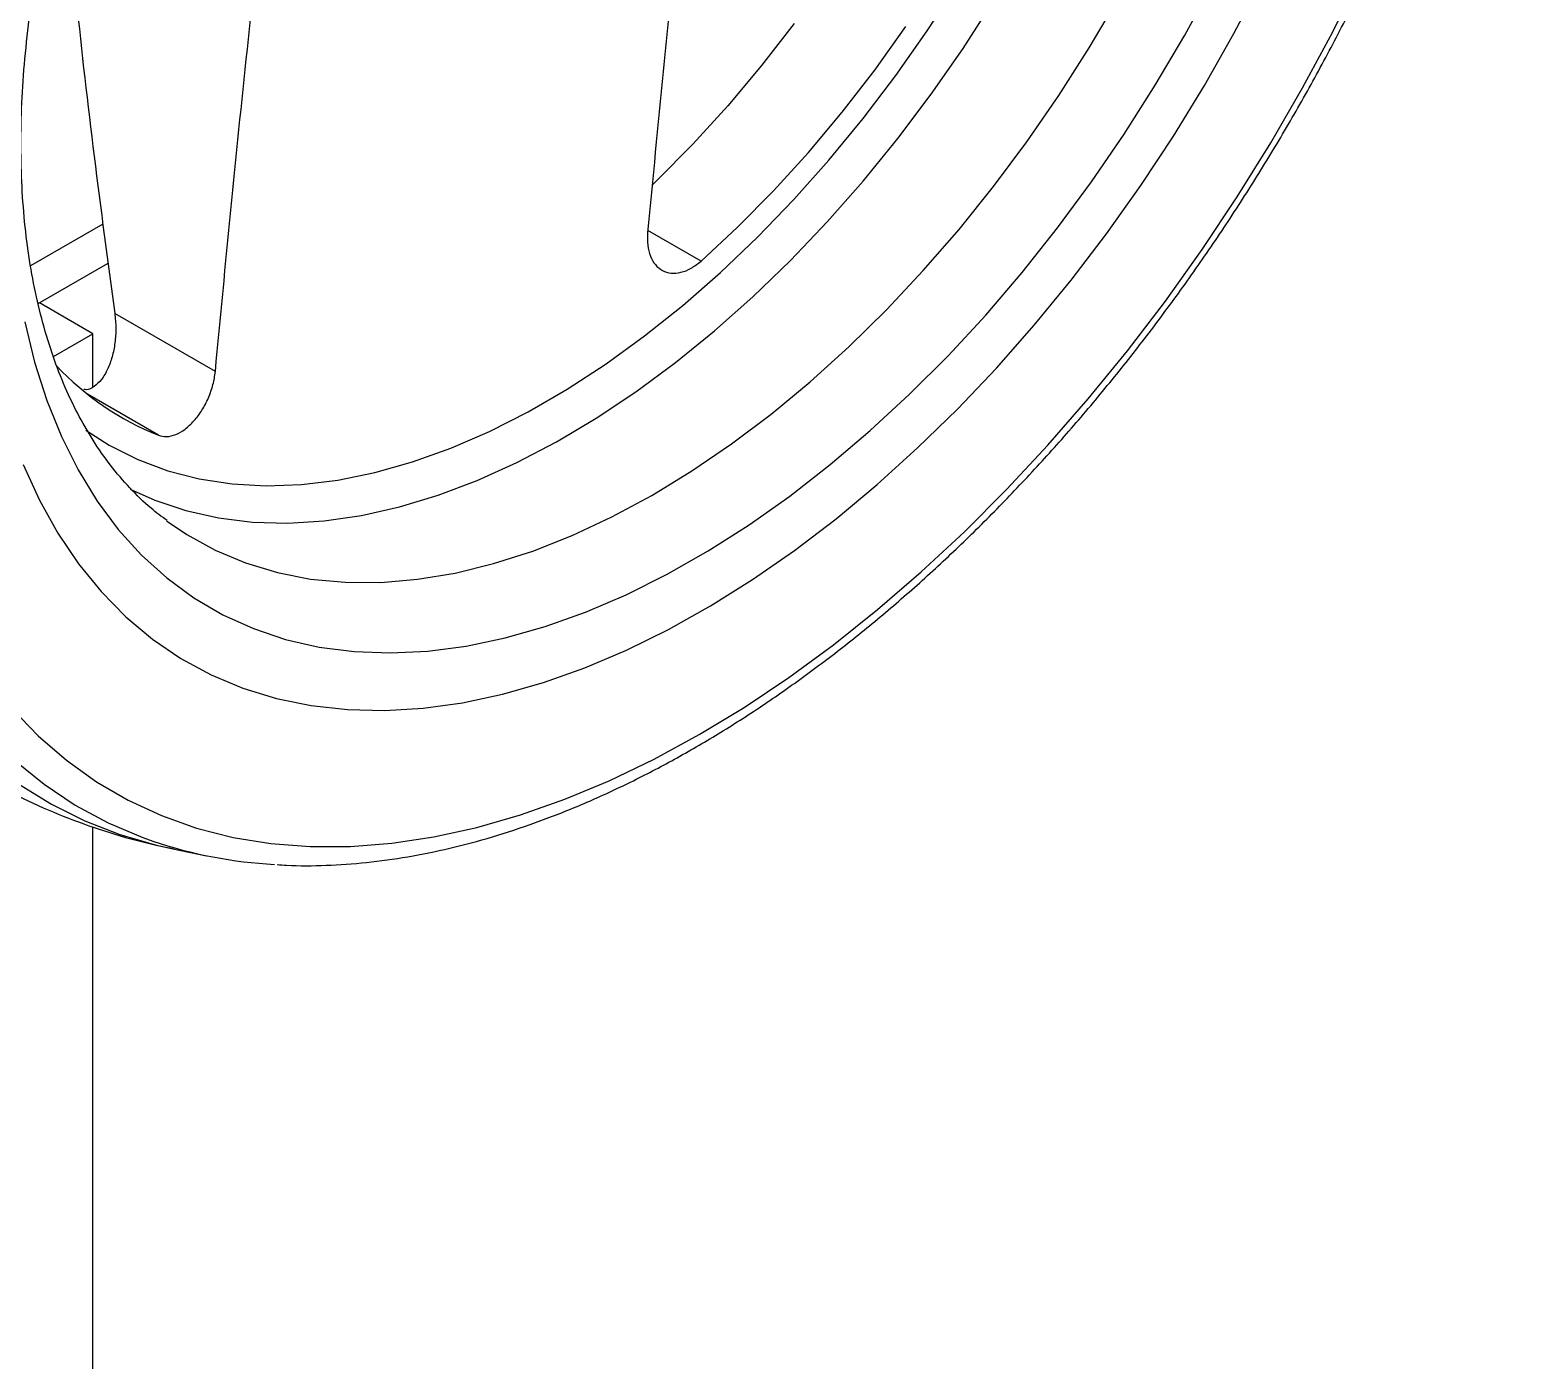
# Model space of a CAD drawing. Header units: metres. Extents: x 0 to 21025, y 0 to 14850.
# Drawn here: x 12759.1 to 12910.9, y 4236.8 to 4372.4 of the extents above; entities that cross this region are included whole.
import ezdxf

# ---------------------------------------------------------------- set-up
doc = ezdxf.new("R2010")
doc.units = ezdxf.units.M
doc.header["$LTSCALE"] = 25
doc.layers.add('SL4', color=4, linetype='Continuous')

msp = doc.modelspace()

# ---------------------------------------------------------------- linework, layer by layer
at = {"layer": 'SL4'}
for p, q in [((12759.167, 4348.342), (12766.533, 4352.594)), ((12827.461, 4348.796), (12822.042, 4351.924)), ((12759.938, 4344.469), (12767.06, 4348.581)), ((12765.511, 4341.391), (12760.058, 4344.539)), ((12777.978, 4337.549), (12767.733, 4343.463)), ((12761.484, 4339.066), (12765.511, 4341.391)), ((12765.511, 4335.979), (12765.511, 4341.391)), ((12772.187, 4331.055), (12764.96, 4335.227)), ((12773.018, 4322.342), (12773.191, 4322.215)), ((12765.511, 3244.246), (12765.511, 4291.15)), ((12773.654, 4288.915), (12777.09, 4288.215))]:
    msp.add_line(p, q, dxfattribs=at)
at = {"layer": 'SL4', "flags": 128}
for points in [[(12757.274, 4303.18), (12759.942, 4300.416), (12762.807, 4297.938), (12765.862, 4295.756), (12769.097, 4293.874), (12772.503, 4292.299), (12776.071, 4291.036), (12779.789, 4290.086), (12783.646, 4289.455), (12787.632, 4289.143), (12791.735, 4289.151), (12795.942, 4289.48), (12800.242, 4290.128), (12804.621, 4291.094), (12809.067, 4292.374), (12813.567, 4293.965), (12818.107, 4295.862), (12822.675, 4298.06), (12827.257, 4300.553), (12831.839, 4303.332), (12836.408, 4306.39), (12840.95, 4309.717), (12845.453, 4313.305), (12849.903, 4317.142), (12854.287, 4321.218), (12858.592, 4325.52), (12862.806, 4330.035), (12866.916, 4334.751), (12870.91, 4339.653), (12874.776, 4344.728), (12878.504, 4349.96), (12882.081, 4355.334), (12885.498, 4360.834), (12888.745, 4366.445), (12891.812, 4372.149), (12894.69, 4377.93)], [(12758.411, 4328.072), (12760.058, 4324.451), (12761.933, 4321.078), (12764.028, 4317.967), (12766.337, 4315.126), (12768.851, 4312.566), (12771.563, 4310.295), (12774.463, 4308.321), (12777.542, 4306.65), (12780.789, 4305.289), (12784.193, 4304.241), (12787.742, 4303.511), (12791.426, 4303.101), (12795.23, 4303.011), (12799.143, 4303.243), (12803.151, 4303.796), (12807.242, 4304.667), (12811.4, 4305.855), (12815.612, 4307.354), (12819.863, 4309.16), (12824.14, 4311.267), (12828.429, 4313.667), (12832.713, 4316.353), (12836.98, 4319.315), (12841.215, 4322.544), (12845.403, 4326.028), (12849.53, 4329.756), (12853.583, 4333.716), (12857.547, 4337.893), (12861.41, 4342.274), (12865.159, 4346.845), (12868.78, 4351.589), (12872.261, 4356.49), (12875.592, 4361.533), (12878.76, 4366.7), (12881.754, 4371.974), (12884.566, 4377.337)], [(12758.565, 4342.598), (12759.565, 4338.487), (12760.807, 4334.593), (12762.287, 4330.931), (12763.998, 4327.513), (12765.936, 4324.353), (12768.092, 4321.46), (12770.459, 4318.847), (12773.029, 4316.521), (12775.792, 4314.493), (12778.739, 4312.768), (12781.858, 4311.353), (12785.139, 4310.253), (12788.569, 4309.472), (12792.137, 4309.013), (12795.829, 4308.878), (12799.632, 4309.067), (12803.533, 4309.579), (12807.517, 4310.413), (12811.57, 4311.566), (12815.677, 4313.032), (12819.824, 4314.808), (12823.996, 4316.887), (12828.177, 4319.261), (12832.353, 4321.921), (12836.508, 4324.859), (12840.628, 4328.063), (12844.698, 4331.522), (12848.702, 4335.224), (12852.627, 4339.154), (12856.459, 4343.3), (12860.183, 4347.645), (12863.786, 4352.175), (12867.255, 4356.873), (12870.579, 4361.722), (12873.744, 4366.705), (12876.739, 4371.803), (12879.553, 4376.999)], [(12764.773, 4331.578), (12767.169, 4330.046), (12770.064, 4328.588), (12773.124, 4327.44), (12776.336, 4326.608), (12779.688, 4326.094), (12783.166, 4325.902), (12786.758, 4326.031), (12790.448, 4326.481), (12794.221, 4327.251), (12798.064, 4328.337), (12801.962, 4329.736), (12805.897, 4331.44), (12809.856, 4333.445), (12813.822, 4335.741), (12817.78, 4338.321), (12821.714, 4341.173), (12825.609, 4344.286), (12829.449, 4347.648), (12833.22, 4351.247), (12836.905, 4355.067), (12840.491, 4359.093), (12843.964, 4363.31), (12847.31, 4367.702), (12850.515, 4372.249), (12853.567, 4376.936)], [(12769.298, 4325.573), (12771.796, 4324.454), (12774.974, 4323.384), (12778.302, 4322.635), (12781.768, 4322.209), (12785.357, 4322.109), (12789.057, 4322.333), (12792.852, 4322.883), (12796.728, 4323.755), (12800.671, 4324.945), (12804.664, 4326.451), (12808.692, 4328.264), (12812.741, 4330.38), (12816.793, 4332.789), (12820.834, 4335.482), (12824.847, 4338.449), (12828.818, 4341.678), (12832.731, 4345.156), (12836.57, 4348.871), (12840.322, 4352.808), (12843.97, 4356.951), (12847.502, 4361.285), (12850.904, 4365.793), (12854.162, 4370.457), (12857.264, 4375.26)], [(12773.191, 4322.215), (12775.065, 4320.948), (12777.976, 4319.341), (12781.057, 4318.045), (12784.296, 4317.066), (12787.682, 4316.408), (12791.201, 4316.074), (12794.839, 4316.064), (12798.584, 4316.378), (12802.42, 4317.016), (12806.333, 4317.974), (12810.308, 4319.25), (12814.331, 4320.838), (12818.384, 4322.733), (12822.454, 4324.927), (12826.524, 4327.411), (12830.579, 4330.177), (12834.604, 4333.214), (12838.583, 4336.509), (12842.501, 4340.051), (12846.344, 4343.827), (12850.095, 4347.82), (12853.742, 4352.018), (12857.27, 4356.402), (12860.665, 4360.958), (12863.916, 4365.666), (12867.009, 4370.51), (12869.932, 4375.471)], [(12836.939, 4372.993), (12833.619, 4368.713), (12830.175, 4364.611), (12826.621, 4360.705), (12822.972, 4357.009), (12822.539, 4356.591)], [(12827.461, 4348.796), (12831.19, 4352.265), (12834.84, 4355.96), (12838.393, 4359.867), (12841.837, 4363.969), (12845.157, 4368.249), (12848.339, 4372.689)], [(12757.554, 4297.908), (12760.538, 4295.494), (12763.709, 4293.379), (12767.06, 4291.57), (12770.579, 4290.072), (12771.594, 4289.709)], [(12758.04, 4295.485), (12761.276, 4293.473), (12764.686, 4291.767), (12768.261, 4290.37), (12771.991, 4289.287), (12773.654, 4288.915)]]:
    msp.add_lwpolyline(points, dxfattribs=at)
at = {"layer": 'SL4'}
for centre, radius, start, end in [((12782.998, 4358.14), 29.163, 223.35559, 248.23976), ((12786.371, 4333.307), 46.034, 251.27572, 267.04134)]:
    msp.add_arc(centre, radius, start, end, dxfattribs=at)
for points, knots in [([(12874.79, 4515.302), (12874.173, 4515.665), (12872.427, 4516.692), (12869.386, 4518.079), (12865.695, 4519.479), (12861.869, 4520.579), (12857.925, 4521.396), (12853.865, 4521.921), (12849.699, 4522.154), (12845.433, 4522.09), (12841.078, 4521.729), (12836.644, 4521.069), (12832.144, 4520.108), (12827.59, 4518.85), (12822.997, 4517.296), (12818.379, 4515.452), (12813.749, 4513.325), (12809.122, 4510.92), (12804.511, 4508.247), (12799.927, 4505.316), (12795.383, 4502.134), (12790.89, 4498.713), (12786.457, 4495.063), (12782.097, 4491.193), (12777.817, 4487.115), (12773.627, 4482.839), (12769.538, 4478.376), (12765.557, 4473.739), (12761.695, 4468.937), (12757.959, 4463.985), (12754.359, 4458.892), (12750.902, 4453.673), (12747.597, 4448.34), (12744.451, 4442.906), (12741.473, 4437.383), (12738.669, 4431.786), (12736.046, 4426.126), (12733.611, 4420.419), (12731.371, 4414.677), (12729.33, 4408.914), (12727.495, 4403.142), (12725.871, 4397.377), (12724.463, 4391.63), (12723.275, 4385.915), (12722.313, 4380.246), (12721.579, 4374.635), (12721.078, 4369.097), (12720.813, 4363.643), (12720.787, 4358.288), (12721.003, 4353.046), (12721.463, 4347.93), (12722.169, 4342.956), (12723.12, 4338.14), (12724.317, 4333.495), (12725.756, 4329.039), (12727.434, 4324.788), (12729.344, 4320.754), (12731.48, 4316.954), (12733.832, 4313.399), (12736.389, 4310.098), (12739.141, 4307.062), (12742.074, 4304.29), (12745.19, 4301.809), (12747.762, 4300.007), (12749.345, 4299.13), (12749.778, 4298.891)], [0, 0, 0, 0, 0.0083248, 0.0235224, 0.0387269, 0.0539751, 0.0693009, 0.0847324, 0.1002907, 0.1159882, 0.1318286, 0.1478066, 0.16391, 0.1801213, 0.1964198, 0.2127847, 0.2291959, 0.2456364, 0.2620916, 0.2785492, 0.2950002, 0.3114399, 0.3278652, 0.3442746, 0.3606677, 0.3770449, 0.3934072, 0.4097561, 0.4260932, 0.4424205, 0.4587398, 0.4750534, 0.4913634, 0.5076719, 0.5239811, 0.5402927, 0.5566087, 0.5729314, 0.5892631, 0.6056058, 0.6219618, 0.6383331, 0.6547215, 0.6711287, 0.6875558, 0.7040035, 0.7204718, 0.7369594, 0.7534637, 0.76998, 0.7864999, 0.8030107, 0.8194978, 0.8359431, 0.8523253, 0.8686214, 0.8848084, 0.9008659, 0.9167787, 0.9325396, 0.9481507, 0.963624, 0.9789806, 0.9942493, 1, 1, 1, 1]), ([(12773.058, 4322.354), (12772.508, 4322.763), (12771.179, 4323.752), (12769.26, 4325.633), (12767.286, 4327.938), (12765.502, 4330.492), (12763.905, 4333.271), (12762.497, 4336.271), (12761.281, 4339.482), (12760.258, 4342.897), (12759.431, 4346.507), (12758.804, 4350.305), (12758.381, 4354.279), (12758.165, 4358.417), (12758.158, 4362.706), (12758.362, 4367.131), (12758.778, 4371.679), (12759.408, 4376.332), (12760.249, 4381.076), (12761.301, 4385.894), (12762.561, 4390.768), (12764.026, 4395.681), (12765.691, 4400.616), (12767.551, 4405.555), (12769.601, 4410.481), (12771.833, 4415.377), (12774.24, 4420.224), (12776.814, 4425.007), (12779.547, 4429.707), (12782.428, 4434.31), (12785.447, 4438.797), (12788.593, 4443.155), (12791.856, 4447.367), (12795.222, 4451.42), (12798.681, 4455.299), (12802.219, 4458.991), (12805.823, 4462.483), (12809.479, 4465.765), (12813.174, 4468.825), (12816.894, 4471.654), (12820.624, 4474.244), (12824.35, 4476.585), (12828.06, 4478.677), (12831.733, 4480.492), (12834.349, 4481.656), (12835.724, 4482.165), (12835.908, 4482.233)], [0, 0, 0, 0, 0.0176369, 0.0425853, 0.0672298, 0.0915198, 0.1154725, 0.1391414, 0.1625907, 0.1858809, 0.2090631, 0.2321775, 0.2552547, 0.2783169, 0.3013774, 0.3244457, 0.3475297, 0.3706338, 0.3937602, 0.4169095, 0.4400811, 0.4632736, 0.486485, 0.5097129, 0.5329548, 0.556208, 0.5794697, 0.602737, 0.626007, 0.6492768, 0.6725425, 0.6958012, 0.71905, 0.742286, 0.7655064, 0.7887083, 0.8118892, 0.8350467, 0.8581787, 0.881284, 0.904362, 0.9274136, 0.9504415, 0.9734508, 0.9964502, 1, 1, 1, 1]), ([(12843.845, 4477.947), (12842.567, 4472.997), (12839.992, 4463.014), (12836.219, 4447.925), (12832.61, 4432.608), (12829.474, 4416.96), (12827.116, 4400.861), (12825.251, 4384.534), (12823.582, 4368.132), (12822.54, 4357.167), (12822.019, 4351.685)], [0, 0, 0, 0, 0.1230869, 0.2482185, 0.3734366, 0.4989315, 0.6244438, 0.7496868, 0.8748423, 1, 1, 1, 1]), ([(12777.978, 4337.549), (12778.499, 4343.03), (12779.54, 4353.993), (12781.209, 4370.392), (12783.074, 4386.716), (12785.431, 4402.814), (12788.565, 4418.464), (12792.179, 4433.781), (12795.085, 4445.45), (12796.776, 4452.023), (12797.172, 4453.56)], [0, 0, 0, 0, 0.1367446, 0.2734852, 0.4103205, 0.5474581, 0.6846148, 0.8214771, 0.9582439, 1, 1, 1, 1]), ([(12784.291, 4287.323), (12784.604, 4287.297), (12786.227, 4287.165), (12789.256, 4287.214), (12793.372, 4287.483), (12797.579, 4288.067), (12801.857, 4288.937), (12806.196, 4290.097), (12810.583, 4291.542), (12815.006, 4293.27), (12819.453, 4295.274), (12823.913, 4297.549), (12828.373, 4300.088), (12832.822, 4302.884), (12837.248, 4305.93), (12841.64, 4309.216), (12845.988, 4312.734), (12850.281, 4316.474), (12854.507, 4320.427), (12858.657, 4324.583), (12862.721, 4328.93), (12866.687, 4333.457), (12870.547, 4338.153), (12874.29, 4343.006), (12877.907, 4348.003), (12881.39, 4353.131), (12884.729, 4358.378), (12887.917, 4363.73), (12890.944, 4369.173), (12893.804, 4374.695), (12896.488, 4380.28), (12898.991, 4385.914), (12901.306, 4391.584), (12903.426, 4397.276), (12905.346, 4402.974), (12907.063, 4408.665), (12908.565, 4414.333), (12909.878, 4420.006), (12910.568, 4423.754), (12910.917, 4425.647)], [0, 0, 0, 0, 0.0065306, 0.0337662, 0.0610933, 0.0885046, 0.1159886, 0.1435319, 0.1711208, 0.1987426, 0.2263861, 0.2540422, 0.2817039, 0.3093646, 0.3370207, 0.36467, 0.3923113, 0.4199439, 0.4475678, 0.4751832, 0.5027906, 0.5303909, 0.5579848, 0.5855733, 0.6131574, 0.6407382, 0.6683167, 0.6958939, 0.7234711, 0.751049, 0.7786286, 0.8062111, 0.8337974, 0.8613888, 0.8889862, 0.9165908, 0.9442034, 0.9718251, 1, 1, 1, 1]), ([(12762.596, 4390.777), (12762.741, 4388.358), (12763.047, 4383.257), (12764.038, 4372.819), (12765.579, 4359.466), (12767.014, 4348.802), (12767.733, 4343.463)], [0, 0, 0, 0, 0.1543957, 0.3254825, 0.6623458, 1, 1, 1, 1]), ([(12822.019, 4351.685), (12822.004, 4351.254), (12821.972, 4350.391), (12822.259, 4349.276), (12822.772, 4348.387), (12823.504, 4347.789), (12824.4, 4347.518), (12825.404, 4347.599), (12826.458, 4348.004), (12827.126, 4348.532), (12827.461, 4348.796)], [0, 0, 0, 0, 0.1248823, 0.2500592, 0.3752421, 0.500121, 0.625145, 0.7501711, 0.8751499, 1, 1, 1, 1]), ([(12767.733, 4343.463), (12767.781, 4342.965), (12767.878, 4341.968), (12767.773, 4340.454), (12767.491, 4339.023), (12767.026, 4337.744), (12766.401, 4336.689), (12765.647, 4335.985), (12765.015, 4335.65), (12764.665, 4335.71), (12764.593, 4335.723)], [0, 0, 0, 0, 0.137834, 0.2756825, 0.4135355, 0.5512592, 0.688954, 0.8266356, 0.9643147, 1, 1, 1, 1]), ([(12772.187, 4331.055), (12772.458, 4330.985), (12773.002, 4330.846), (12773.942, 4331.082), (12774.898, 4331.63), (12775.817, 4332.485), (12776.637, 4333.582), (12777.301, 4334.849), (12777.785, 4336.21), (12777.914, 4337.103), (12777.978, 4337.549)], [0, 0, 0, 0, 0.1250388, 0.2500833, 0.3751299, 0.5001793, 0.6252048, 0.7502092, 0.8753774, 1, 1, 1, 1]), ([(12754.392, 4296.201), (12755.558, 4295.549), (12758.02, 4294.173), (12761.956, 4292.415), (12766.139, 4290.867), (12770.074, 4289.687), (12772.638, 4289.155), (12773.743, 4288.926)], [0, 0, 0, 0, 0.1928459, 0.4073783, 0.6219459, 0.8370971, 1, 1, 1, 1])]:
    msp.add_open_spline(points, degree=3, knots=knots, dxfattribs=at)

doc.saveas('drawing.dxf')
